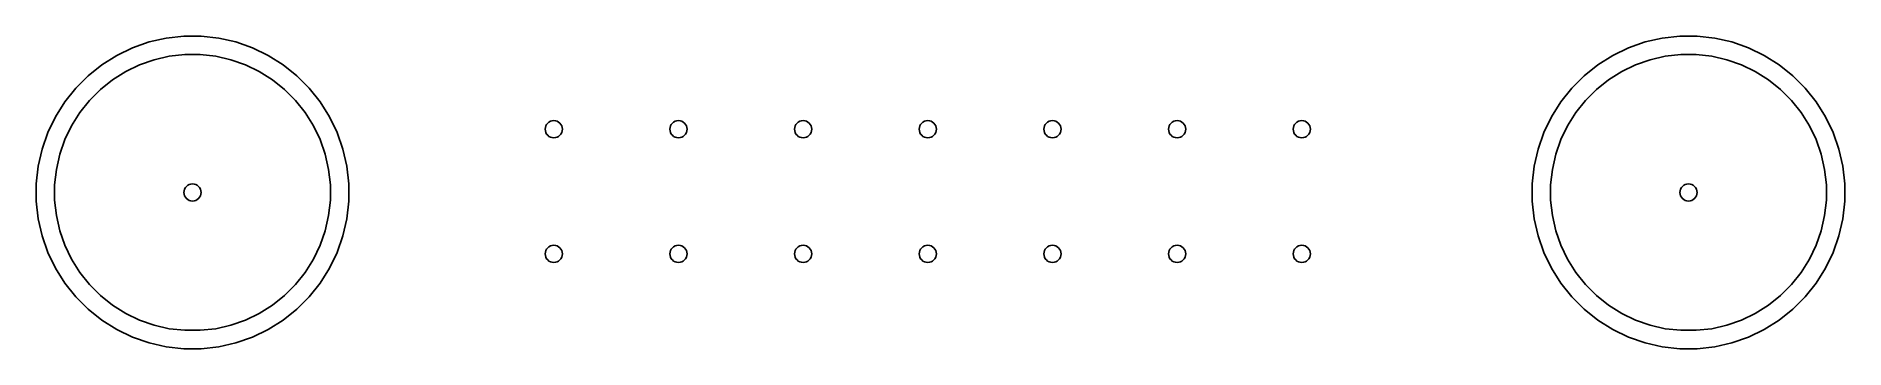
# Model space of a CAD drawing. Header units: inches. Extents: x -0.13 to 1.33, y -0.12 to 2.1.
# Drawn here: x -0.125 to 1.325, y 1.852 to 2.103 of the extents above.
import ezdxf

# ---------------------------------------------------------------- set-up
doc = ezdxf.new("R2010")
doc.units = ezdxf.units.IN
doc.header["$MEASUREMENT"] = 0
doc.layers.add('BLACK', color=250, linetype='CONTINUOUS')

msp = doc.modelspace()

# ---------------------------------------------------------------- linework, layer by layer
at = {"layer": 'BLACK', "linetype": 'CONTINUOUS'}
for p, q in [((-0.0608, 2.0875), (-0.0481, 2.0936)), ((-0.0481, 2.0936), (-0.0348, 2.0983)), ((-0.0348, 2.0983), (-0.021, 2.1014)), ((-0.021, 2.1014), (-0.007, 2.103)), ((-0.007, 2.103), (0.007, 2.103)), ((0.007, 2.103), (0.021, 2.1014)), ((0.021, 2.1014), (0.0348, 2.0983)), ((0.0348, 2.0983), (0.0481, 2.0936)), ((0.0481, 2.0936), (0.0608, 2.0875)), ((1.1392, 2.0875), (1.1519, 2.0936)), ((1.1519, 2.0936), (1.1652, 2.0983)), ((1.1652, 2.0983), (1.179, 2.1014)), ((1.179, 2.1014), (1.193, 2.103)), ((1.193, 2.103), (1.207, 2.103)), ((1.207, 2.103), (1.221, 2.1014)), ((1.221, 2.1014), (1.2348, 2.0983)), ((1.2348, 2.0983), (1.2481, 2.0936)), ((1.2481, 2.0936), (1.2608, 2.0875)), ((-0.0837, 2.0712), (-0.0727, 2.08)), ((-0.0727, 2.08), (-0.0608, 2.0875)), ((-0.0424, 2.0799), (-0.0536, 2.0745)), ((-0.0307, 2.084), (-0.0424, 2.0799)), ((-0.0186, 2.0868), (-0.0307, 2.084)), ((-0.0062, 2.0882), (-0.0186, 2.0868)), ((0.0062, 2.0882), (-0.0062, 2.0882)), ((0.0186, 2.0868), (0.0062, 2.0882)), ((0.0307, 2.084), (0.0186, 2.0868)), ((0.0424, 2.0799), (0.0307, 2.084)), ((0.0536, 2.0745), (0.0424, 2.0799)), ((0.0608, 2.0875), (0.0727, 2.08)), ((0.0727, 2.08), (0.0837, 2.0712)), ((1.1163, 2.0712), (1.1273, 2.08)), ((1.1273, 2.08), (1.1392, 2.0875)), ((1.1576, 2.0799), (1.1464, 2.0745)), ((1.1693, 2.084), (1.1576, 2.0799)), ((1.1814, 2.0868), (1.1693, 2.084)), ((1.1938, 2.0882), (1.1814, 2.0868)), ((1.2062, 2.0882), (1.1938, 2.0882)), ((1.2186, 2.0868), (1.2062, 2.0882)), ((1.2307, 2.084), (1.2186, 2.0868)), ((1.2424, 2.0799), (1.2307, 2.084)), ((1.2536, 2.0745), (1.2424, 2.0799)), ((1.2608, 2.0875), (1.2727, 2.08)), ((1.2727, 2.08), (1.2837, 2.0712)), ((-0.1024, 2.0502), (-0.0937, 2.0613)), ((-0.0937, 2.0613), (-0.0837, 2.0712)), ((-0.0738, 2.0602), (-0.0826, 2.0514)), ((-0.0641, 2.0679), (-0.0738, 2.0602)), ((-0.0536, 2.0745), (-0.0641, 2.0679)), ((0.0641, 2.0679), (0.0536, 2.0745)), ((0.0738, 2.0602), (0.0641, 2.0679)), ((0.0826, 2.0514), (0.0738, 2.0602)), ((0.0837, 2.0712), (0.0937, 2.0613)), ((0.0937, 2.0613), (0.1024, 2.0502)), ((1.0976, 2.0502), (1.1063, 2.0613)), ((1.1063, 2.0613), (1.1163, 2.0712)), ((1.1262, 2.0602), (1.1174, 2.0514)), ((1.1359, 2.0679), (1.1262, 2.0602)), ((1.1464, 2.0745), (1.1359, 2.0679)), ((1.2641, 2.0679), (1.2536, 2.0745)), ((1.2738, 2.0602), (1.2641, 2.0679)), ((1.2826, 2.0514), (1.2738, 2.0602)), ((1.2837, 2.0712), (1.2937, 2.0613)), ((1.2937, 2.0613), (1.3024, 2.0502)), ((-0.1099, 2.0383), (-0.1024, 2.0502)), ((-0.0826, 2.0514), (-0.0903, 2.0417)), ((0.0903, 2.0417), (0.0826, 2.0514)), ((0.1024, 2.0502), (0.1099, 2.0383)), ((1.0901, 2.0383), (1.0976, 2.0502)), ((1.1174, 2.0514), (1.1097, 2.0417)), ((1.2903, 2.0417), (1.2826, 2.0514)), ((1.3024, 2.0502), (1.3099, 2.0383)), ((-0.116, 2.0256), (-0.1099, 2.0383)), ((-0.097, 2.0311), (-0.1023, 2.02)), ((-0.0903, 2.0417), (-0.097, 2.0311)), ((0.097, 2.0311), (0.0903, 2.0417)), ((0.1023, 2.02), (0.097, 2.0311)), ((0.1099, 2.0383), (0.116, 2.0256)), ((1.084, 2.0256), (1.0901, 2.0383)), ((1.103, 2.0311), (1.0977, 2.02)), ((1.1097, 2.0417), (1.103, 2.0311)), ((1.297, 2.0311), (1.2903, 2.0417)), ((1.3023, 2.02), (1.297, 2.0311)), ((1.3099, 2.0383), (1.316, 2.0256)), ((-0.1207, 2.0123), (-0.116, 2.0256)), ((-0.1023, 2.02), (-0.1064, 2.0082)), ((0.1064, 2.0082), (0.1023, 2.02)), ((0.116, 2.0256), (0.1207, 2.0123)), ((1.0793, 2.0123), (1.084, 2.0256)), ((1.0977, 2.02), (1.0936, 2.0082)), ((1.3064, 2.0082), (1.3023, 2.02)), ((1.316, 2.0256), (1.3207, 2.0123)), ((-0.1238, 1.9986), (-0.1207, 2.0123)), ((-0.1064, 2.0082), (-0.1092, 1.9961)), ((0.1092, 1.9961), (0.1064, 2.0082)), ((0.1207, 2.0123), (0.1238, 1.9986)), ((1.0762, 1.9986), (1.0793, 2.0123)), ((1.0936, 2.0082), (1.0908, 1.9961)), ((1.3092, 1.9961), (1.3064, 2.0082)), ((1.3207, 2.0123), (1.3238, 1.9986)), ((-0.1254, 1.9846), (-0.1238, 1.9986)), ((-0.1092, 1.9961), (-0.1106, 1.9838)), ((0.1106, 1.9838), (0.1092, 1.9961)), ((0.1238, 1.9986), (0.1254, 1.9846)), ((1.0746, 1.9846), (1.0762, 1.9986)), ((1.0908, 1.9961), (1.0894, 1.9838)), ((1.3106, 1.9838), (1.3092, 1.9961)), ((1.3238, 1.9986), (1.3254, 1.9846)), ((-0.1254, 1.9838), (-0.1254, 1.9846)), ((-0.1254, 1.9705), (-0.1254, 1.9838)), ((-0.1106, 1.9838), (-0.1106, 1.9713)), ((0.1106, 1.9713), (0.1106, 1.9838)), ((0.1254, 1.9846), (0.1254, 1.9705)), ((1.0746, 1.9838), (1.0746, 1.9846)), ((1.0746, 1.9705), (1.0746, 1.9838)), ((1.0894, 1.9838), (1.0894, 1.9713)), ((1.3106, 1.9713), (1.3106, 1.9838)), ((1.3254, 1.9846), (1.3254, 1.9705)), ((-0.1238, 1.9565), (-0.1254, 1.9705)), ((-0.1106, 1.9713), (-0.1092, 1.959)), ((-0.1092, 1.959), (-0.1064, 1.9469)), ((0.1064, 1.9469), (0.1092, 1.959)), ((0.1092, 1.959), (0.1106, 1.9713)), ((0.1254, 1.9705), (0.1238, 1.9565)), ((1.0762, 1.9565), (1.0746, 1.9705)), ((1.0894, 1.9713), (1.0908, 1.959)), ((1.0908, 1.959), (1.0936, 1.9469)), ((1.3064, 1.9469), (1.3092, 1.959)), ((1.3092, 1.959), (1.3106, 1.9713)), ((1.3254, 1.9705), (1.3238, 1.9565)), ((-0.1207, 1.9428), (-0.1238, 1.9565)), ((-0.1064, 1.9469), (-0.1023, 1.9352)), ((0.1023, 1.9352), (0.1064, 1.9469)), ((0.1238, 1.9565), (0.1207, 1.9428)), ((1.0793, 1.9428), (1.0762, 1.9565)), ((1.0936, 1.9469), (1.0977, 1.9352)), ((1.3023, 1.9352), (1.3064, 1.9469)), ((1.3238, 1.9565), (1.3207, 1.9428)), ((-0.116, 1.9295), (-0.1207, 1.9428)), ((-0.1023, 1.9352), (-0.097, 1.924)), ((0.097, 1.924), (0.1023, 1.9352)), ((0.1207, 1.9428), (0.116, 1.9295)), ((1.084, 1.9295), (1.0793, 1.9428)), ((1.0977, 1.9352), (1.103, 1.924)), ((1.297, 1.924), (1.3023, 1.9352)), ((1.3207, 1.9428), (1.316, 1.9295)), ((-0.1099, 1.9168), (-0.116, 1.9295)), ((-0.1024, 1.9049), (-0.1099, 1.9168)), ((-0.097, 1.924), (-0.0903, 1.9135)), ((0.0903, 1.9135), (0.097, 1.924)), ((0.1099, 1.9168), (0.1024, 1.9049)), ((0.116, 1.9295), (0.1099, 1.9168)), ((1.0901, 1.9168), (1.084, 1.9295)), ((1.0976, 1.9049), (1.0901, 1.9168)), ((1.103, 1.924), (1.1097, 1.9135)), ((1.2903, 1.9135), (1.297, 1.924)), ((1.3099, 1.9168), (1.3024, 1.9049)), ((1.316, 1.9295), (1.3099, 1.9168)), ((-0.0937, 1.8939), (-0.1024, 1.9049)), ((-0.0903, 1.9135), (-0.0826, 1.9037)), ((-0.0826, 1.9037), (-0.0738, 1.895)), ((0.0738, 1.895), (0.0826, 1.9037)), ((0.0826, 1.9037), (0.0903, 1.9135)), ((0.1024, 1.9049), (0.0937, 1.8939)), ((1.1063, 1.8939), (1.0976, 1.9049)), ((1.1097, 1.9135), (1.1174, 1.9037)), ((1.1174, 1.9037), (1.1262, 1.895)), ((1.2738, 1.895), (1.2826, 1.9037)), ((1.2826, 1.9037), (1.2903, 1.9135)), ((1.3024, 1.9049), (1.2937, 1.8939)), ((-0.0837, 1.8839), (-0.0937, 1.8939)), ((-0.0738, 1.895), (-0.0641, 1.8872)), ((-0.0641, 1.8872), (-0.0536, 1.8806)), ((0.0536, 1.8806), (0.0641, 1.8872)), ((0.0641, 1.8872), (0.0738, 1.895)), ((0.0937, 1.8939), (0.0837, 1.8839)), ((1.1163, 1.8839), (1.1063, 1.8939)), ((1.1262, 1.895), (1.1359, 1.8872)), ((1.1359, 1.8872), (1.1464, 1.8806)), ((1.2536, 1.8806), (1.2641, 1.8872)), ((1.2641, 1.8872), (1.2738, 1.895)), ((1.2937, 1.8939), (1.2837, 1.8839)), ((-0.0727, 1.8751), (-0.0837, 1.8839)), ((-0.0608, 1.8676), (-0.0727, 1.8751)), ((-0.0536, 1.8806), (-0.0424, 1.8752)), ((-0.0424, 1.8752), (-0.0307, 1.8711)), ((0.0307, 1.8711), (0.0424, 1.8752)), ((0.0424, 1.8752), (0.0536, 1.8806)), ((0.0727, 1.8751), (0.0608, 1.8676)), ((0.0837, 1.8839), (0.0727, 1.8751)), ((1.1273, 1.8751), (1.1163, 1.8839)), ((1.1392, 1.8676), (1.1273, 1.8751)), ((1.1464, 1.8806), (1.1576, 1.8752)), ((1.1576, 1.8752), (1.1693, 1.8711)), ((1.2307, 1.8711), (1.2424, 1.8752)), ((1.2424, 1.8752), (1.2536, 1.8806)), ((1.2727, 1.8751), (1.2608, 1.8676)), ((1.2837, 1.8839), (1.2727, 1.8751)), ((-0.0481, 1.8615), (-0.0608, 1.8676)), ((-0.0348, 1.8569), (-0.0481, 1.8615)), ((-0.0307, 1.8711), (-0.0186, 1.8683)), ((-0.0186, 1.8683), (-0.0062, 1.867)), ((-0.0062, 1.867), (0.0062, 1.867)), ((0.0062, 1.867), (0.0186, 1.8683)), ((0.0186, 1.8683), (0.0307, 1.8711)), ((0.0481, 1.8615), (0.0348, 1.8569)), ((0.0608, 1.8676), (0.0481, 1.8615)), ((1.1519, 1.8615), (1.1392, 1.8676)), ((1.1652, 1.8569), (1.1519, 1.8615)), ((1.1693, 1.8711), (1.1814, 1.8683)), ((1.1814, 1.8683), (1.1938, 1.867)), ((1.1938, 1.867), (1.2062, 1.867)), ((1.2062, 1.867), (1.2186, 1.8683)), ((1.2186, 1.8683), (1.2307, 1.8711)), ((1.2481, 1.8615), (1.2348, 1.8569)), ((1.2608, 1.8676), (1.2481, 1.8615)), ((-0.021, 1.8537), (-0.0348, 1.8569)), ((-0.007, 1.8522), (-0.021, 1.8537)), ((0.007, 1.8522), (-0.007, 1.8522)), ((0.021, 1.8537), (0.007, 1.8522)), ((0.0348, 1.8569), (0.021, 1.8537)), ((1.179, 1.8537), (1.1652, 1.8569)), ((1.193, 1.8522), (1.179, 1.8537)), ((1.207, 1.8522), (1.193, 1.8522)), ((1.221, 1.8537), (1.207, 1.8522)), ((1.2348, 1.8569), (1.221, 1.8537))]:
    msp.add_line(p, q, dxfattribs=at)
at = {"layer": 'BLACK'}
for centre in [(0.2898, 2.0283), (0.2898, 2.0283), (0.3898, 2.0283), (0.3898, 2.0283), (0.4898, 2.0283), (0.4898, 2.0283), (0.5898, 2.0283), (0.5898, 2.0283), (0.6898, 2.0283), (0.6898, 2.0283), (0.7898, 2.0283), (0.7898, 2.0283), (0.8898, 2.0283), (0.8898, 2.0283), (0, 1.9776), (0, 1.9776), (1.2, 1.9776), (1.2, 1.9776), (0.2898, 1.9283), (0.2898, 1.9283), (0.3898, 1.9283), (0.3898, 1.9283), (0.4898, 1.9283), (0.4898, 1.9283), (0.5898, 1.9283), (0.5898, 1.9283), (0.6898, 1.9283), (0.6898, 1.9283), (0.7898, 1.9283), (0.7898, 1.9283), (0.8898, 1.9283), (0.8898, 1.9283)]:
    msp.add_circle(centre, 0.00689, dxfattribs=at)

doc.saveas('drawing.dxf')
